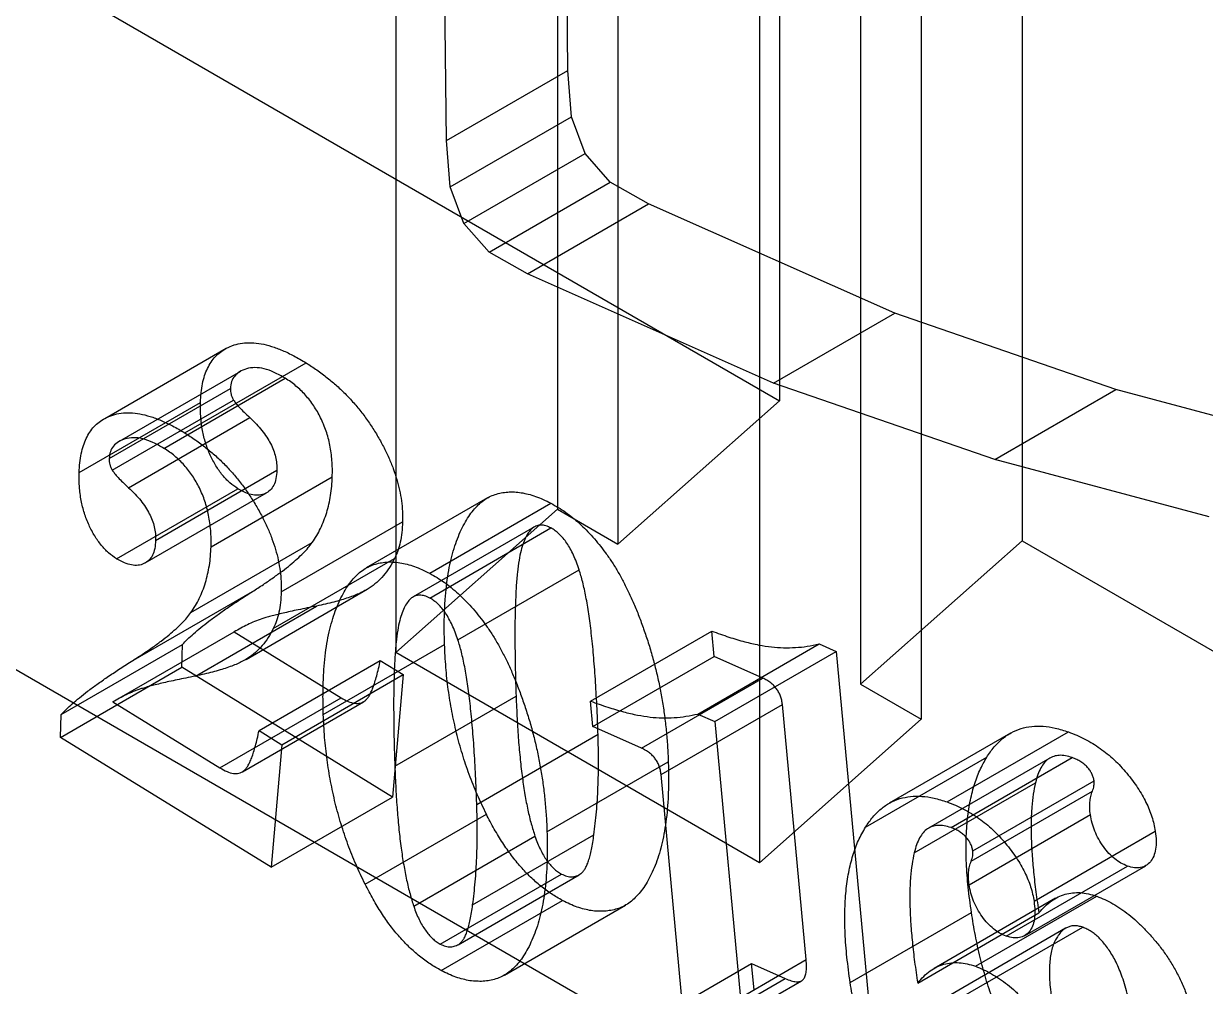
# Paper-space layout 'Sheet2' of a CAD drawing. Header units: inches. Extents: x 0 to 16.3, y 0 to 11.5.
# Drawn here: x 13.7076 to 14.0522, y 8.0973 to 8.3778 of the extents above; entities that cross this region are included whole.
import ezdxf

# ---------------------------------------------------------------- set-up
doc = ezdxf.new("R2010")
doc.units = ezdxf.units.IN
doc.header["$MEASUREMENT"] = 0

psp = doc.layouts.new('Sheet2')

# ---------------------------------------------------------------- linework, layer by layer
at = {"color": 7, "linetype": 'Continuous', "lineweight": 25}
for p, q in [((13.928041, 9.040755), (13.928041, 8.267973)), ((13.863223, 9.023747), (13.863223, 8.236378)), ((13.880901, 9.013542), (13.880901, 8.226173)), ((13.998752, 8.999935), (13.998752, 8.227152)), ((13.816083, 8.996533), (13.816083, 8.194578)), ((13.951612, 8.972721), (13.951612, 8.185352)), ((13.969289, 8.962516), (13.969289, 8.175147)), ((13.922149, 8.935302), (13.922149, 8.133348)), ((13.535689, 8.494473), (13.928041, 8.267973)), ((13.866287, 8.364163), (13.865599, 8.425437)), ((13.830931, 8.343753), (13.830244, 8.405027)), ((13.830931, 8.343753), (13.866287, 8.364163)), ((13.867352, 8.350708), (13.866287, 8.364163)), ((13.831996, 8.330297), (13.867352, 8.350708)), ((13.871328, 8.34), (13.867352, 8.350708)), ((13.831996, 8.330297), (13.830931, 8.343753)), ((13.835972, 8.319589), (13.871328, 8.34)), ((13.878669, 8.331657), (13.871328, 8.34)), ((13.843314, 8.311247), (13.878669, 8.331657)), ((13.88983, 8.325297), (13.878669, 8.331657)), ((13.835972, 8.319589), (13.831996, 8.330297)), ((13.854475, 8.304887), (13.88983, 8.325297)), ((13.961577, 8.29347), (13.88983, 8.325297)), ((13.843314, 8.311247), (13.835972, 8.319589)), ((13.854475, 8.304887), (13.843314, 8.311247)), ((14.140174, 7.938471), (13.503777, 8.305855)), ((13.926222, 8.27306), (13.854475, 8.304887)), ((13.926222, 8.27306), (13.961577, 8.29347)), ((14.026096, 8.271193), (13.961577, 8.29347)), ((13.731302, 8.262821), (13.766657, 8.283231)), ((13.770824, 8.27652), (13.735469, 8.25611)), ((13.754602, 8.258585), (13.789957, 8.278996)), ((13.748526, 8.254081), (13.783882, 8.274491)), ((13.990741, 8.250783), (13.926222, 8.27306)), ((13.732545, 8.251104), (13.7679, 8.271514)), ((13.990741, 8.250783), (14.026096, 8.271193)), ((14.088601, 8.254545), (14.026096, 8.271193)), ((13.723802, 8.247028), (13.759158, 8.267438)), ((13.733467, 8.247724), (13.768823, 8.268134)), ((13.880901, 8.226173), (13.928041, 8.267973)), ((13.73822, 8.242618), (13.773575, 8.263029)), ((14.053245, 8.234134), (13.990741, 8.250783)), ((13.7461, 8.227279), (13.781455, 8.247689)), ((13.762242, 8.225393), (13.797597, 8.245804)), ((13.734711, 8.221906), (13.770066, 8.242316)), ((13.743085, 8.2207), (13.778441, 8.24111)), ((13.842863, 8.239647), (13.807508, 8.219237)), ((13.816083, 8.194578), (13.863223, 8.236378)), ((13.825994, 8.217672), (13.86135, 8.238082)), ((13.863223, 8.236378), (13.880901, 8.226173)), ((13.782735, 8.212243), (13.81809, 8.232653)), ((13.856528, 8.231194), (13.821173, 8.210784)), ((13.825994, 8.21047), (13.86135, 8.230881)), ((13.756387, 8.20622), (13.791742, 8.226631)), ((13.998752, 8.227152), (13.951612, 8.185352)), ((13.998752, 8.227152), (14.391105, 8.000652)), ((13.780409, 8.201615), (13.815764, 8.222025)), ((13.834235, 8.19828), (13.869591, 8.21869)), ((13.738942, 8.191932), (13.774297, 8.212342)), ((13.772449, 8.192605), (13.807804, 8.213016)), ((13.75769, 8.187731), (13.793045, 8.208141)), ((13.733628, 8.18018), (13.768983, 8.200591)), ((13.768983, 8.200591), (13.800184, 8.181375)), ((13.872899, 8.180422), (13.908254, 8.200833)), ((13.908956, 8.193458), (13.908254, 8.200833)), ((13.90422, 8.176674), (13.939575, 8.197084)), ((13.939575, 8.197084), (13.944488, 8.194873)), ((13.718569, 8.176486), (13.753924, 8.196896)), ((13.753744, 8.190285), (13.753924, 8.196896)), ((13.794974, 8.176534), (13.830329, 8.196944)), ((13.922149, 8.133348), (13.816083, 8.194578)), ((13.909133, 8.174463), (13.944488, 8.194873)), ((13.944488, 8.194873), (13.953832, 8.094705)), ((13.718388, 8.169875), (13.753744, 8.190285)), ((13.815183, 8.152455), (13.753744, 8.190285)), ((13.776238, 8.17186), (13.811593, 8.19227)), ((13.811593, 8.19227), (13.818291, 8.188149)), ((13.873601, 8.173047), (13.908956, 8.193458)), ((13.923093, 8.187149), (13.908956, 8.193458)), ((13.782935, 8.167739), (13.818291, 8.188149)), ((13.818291, 8.188149), (13.815183, 8.152455)), ((13.887737, 8.166739), (13.923093, 8.187149)), ((13.951612, 8.185352), (13.969289, 8.175147)), ((13.733628, 8.18018), (13.764828, 8.160965)), ((13.764828, 8.160965), (13.800184, 8.181375)), ((13.771379, 8.159855), (13.806734, 8.180265)), ((13.815828, 8.161485), (13.851183, 8.181895)), ((13.873601, 8.173047), (13.872899, 8.180422)), ((13.718388, 8.169875), (13.718569, 8.176486)), ((13.893472, 8.159006), (13.928827, 8.179416)), ((13.90422, 8.176674), (13.909133, 8.174463)), ((13.935765, 8.105112), (13.928827, 8.179416)), ((13.887737, 8.166739), (13.873601, 8.173047)), ((13.909133, 8.174463), (13.918477, 8.074295)), ((13.969289, 8.175147), (13.922149, 8.133348)), ((13.779827, 8.132045), (13.718388, 8.169875)), ((13.776238, 8.17186), (13.782935, 8.167739)), ((13.83973, 8.15035), (13.875085, 8.17076)), ((13.995322, 8.171092), (13.959966, 8.150682)), ((13.976856, 8.151054), (14.012211, 8.171464)), ((13.782935, 8.167739), (13.779827, 8.132045)), ((13.860203, 8.142375), (13.895558, 8.162785)), ((13.953074, 8.143712), (13.98843, 8.164122)), ((14.006837, 8.163838), (13.971482, 8.143428)), ((13.977999, 8.143563), (14.013354, 8.163974)), ((13.90041, 8.084702), (13.893472, 8.159006)), ((13.967271, 8.136257), (14.002626, 8.156667)), ((13.984355, 8.136814), (14.019711, 8.157225)), ((13.779827, 8.132045), (13.815183, 8.152455)), ((13.983874, 8.133758), (14.019229, 8.154168)), ((13.807166, 8.127099), (13.842521, 8.147509)), ((13.983272, 8.12695), (14.018628, 8.14736)), ((14.002201, 8.122113), (14.037557, 8.142523)), ((13.821342, 8.120651), (13.856697, 8.141062)), ((13.838527, 8.121081), (13.873882, 8.141492)), ((13.99406, 8.11197), (14.029416, 8.13238)), ((13.999436, 8.112063), (14.034791, 8.132474)), ((13.829102, 8.109642), (13.864458, 8.130052)), ((13.83426, 8.109444), (13.869615, 8.129854)), ((13.829363, 8.10192), (13.864718, 8.12233)), ((14.008456, 8.122975), (13.973101, 8.102565)), ((13.985137, 8.103158), (14.020493, 8.123569)), ((13.847769, 8.100592), (13.883124, 8.121002)), ((13.948603, 8.098408), (13.983958, 8.118818)), ((13.968294, 8.098294), (14.003649, 8.118705)), ((13.981047, 8.094128), (14.016402, 8.114538)), ((14.011429, 8.114242), (13.976073, 8.093832)), ((13.884509, 8.083554), (13.919864, 8.103964)), ((13.90041, 8.084702), (13.935765, 8.105112)), ((13.919864, 8.103964), (13.92967, 8.0996)), ((13.920566, 8.096358), (13.919864, 8.103964)), ((13.894314, 8.07919), (13.92967, 8.0996)), ((13.8991, 8.078563), (13.934455, 8.098973))]:
    psp.add_line(p, q, dxfattribs=at)
for points, knots in [([(13.759158, 8.267438), (13.75921, 8.268406), (13.759312, 8.270305), (13.759716, 8.272933), (13.760335, 8.275301), (13.761189, 8.277392), (13.76223, 8.279253), (13.76348, 8.280863), (13.764952, 8.282211), (13.766084, 8.282888), (13.766657, 8.283231)], [0, 0, 0, 0, 0.1332725, 0.2616301, 0.386302, 0.5085463, 0.6301596, 0.7513535, 0.8739444, 1, 1, 1, 1]), ([(13.766657, 8.283231), (13.767404, 8.283586), (13.768883, 8.284289), (13.771374, 8.284803), (13.774026, 8.284924), (13.776862, 8.284612), (13.779885, 8.283834), (13.783079, 8.282659), (13.786462, 8.281061), (13.788774, 8.279695), (13.789957, 8.278996)], [0, 0, 0, 0, 0.1195293, 0.2367904, 0.3554461, 0.4758453, 0.5983984, 0.726348, 0.859875, 1, 1, 1, 1]), ([(13.783882, 8.274491), (13.78281, 8.275101), (13.780731, 8.276283), (13.77772, 8.277384), (13.77499, 8.277703), (13.772598, 8.277366), (13.770619, 8.276515), (13.769134, 8.275268), (13.768134, 8.273661), (13.767977, 8.272216), (13.7679, 8.271514)], [0, 0, 0, 0, 0.1532785, 0.2974749, 0.4354251, 0.5717076, 0.6992287, 0.8095656, 0.9076101, 1, 1, 1, 1]), ([(13.789957, 8.278996), (13.791015, 8.27832), (13.793085, 8.276996), (13.796097, 8.274743), (13.798947, 8.272331), (13.801636, 8.269769), (13.80416, 8.267029), (13.806518, 8.264143), (13.808698, 8.261076), (13.810712, 8.257896), (13.812509, 8.254638), (13.814078, 8.251394), (13.815406, 8.248177), (13.816438, 8.244998), (13.817263, 8.241837), (13.817786, 8.238726), (13.818109, 8.235624), (13.818097, 8.233654), (13.81809, 8.232653)], [0, 0, 0, 0, 0.07400195, 0.14483712, 0.21249764, 0.27839611, 0.34220417, 0.40496874, 0.46694224, 0.52953266, 0.59101635, 0.65064157, 0.70834093, 0.76561306, 0.82250274, 0.88042867, 0.93925216, 1, 1, 1, 1]), ([(13.797597, 8.245804), (13.797615, 8.246596), (13.797648, 8.248138), (13.797521, 8.250478), (13.797283, 8.252744), (13.796929, 8.254933), (13.79645, 8.257048), (13.795842, 8.259092), (13.795107, 8.261066), (13.794233, 8.262966), (13.793273, 8.264778), (13.792204, 8.266495), (13.791029, 8.268093), (13.78979, 8.269612), (13.788436, 8.270994), (13.787, 8.272284), (13.785468, 8.273475), (13.784417, 8.274148), (13.783882, 8.274491)], [0, 0, 0, 0, 0.0812535, 0.157959, 0.229668, 0.2983111, 0.3628149, 0.4237522, 0.4835469, 0.5412165, 0.5976613, 0.6530031, 0.7080464, 0.7632889, 0.8187079, 0.8770876, 0.9373247, 1, 1, 1, 1]), ([(13.7679, 8.271514), (13.767905, 8.271226), (13.767914, 8.270672), (13.768067, 8.269801), (13.768384, 8.268942), (13.768675, 8.268406), (13.768823, 8.268134)], [0, 0, 0, 0, 0.2736143, 0.5243511, 0.7589084, 1, 1, 1, 1]), ([(13.770066, 8.242316), (13.769275, 8.242857), (13.767719, 8.243922), (13.765535, 8.246244), (13.763583, 8.248985), (13.761919, 8.252163), (13.760566, 8.255674), (13.759662, 8.259442), (13.75913, 8.263448), (13.759148, 8.26606), (13.759158, 8.267438)], [0, 0, 0, 0, 0.1081334, 0.2127557, 0.319609, 0.4343009, 0.5576144, 0.689791, 0.8362434, 1, 1, 1, 1]), ([(13.768823, 8.268134), (13.769038, 8.267806), (13.769547, 8.267029), (13.770606, 8.265891), (13.771964, 8.264494), (13.773003, 8.263548), (13.773575, 8.263029)], [0, 0, 0, 0, 0.1593018, 0.3778502, 0.6579761, 1, 1, 1, 1]), ([(13.723802, 8.247028), (13.723854, 8.247996), (13.723956, 8.249895), (13.724361, 8.252523), (13.724979, 8.254891), (13.725834, 8.256982), (13.726875, 8.258843), (13.728125, 8.260453), (13.729597, 8.261801), (13.730728, 8.262477), (13.731302, 8.262821)], [0, 0, 0, 0, 0.1332725, 0.2616301, 0.386302, 0.5085463, 0.6301596, 0.7513535, 0.8739444, 1, 1, 1, 1]), ([(13.731302, 8.262821), (13.732049, 8.263175), (13.733528, 8.263878), (13.736019, 8.264393), (13.73867, 8.264514), (13.741507, 8.264202), (13.74453, 8.263424), (13.747724, 8.262249), (13.751107, 8.260651), (13.753418, 8.259285), (13.754602, 8.258585)], [0, 0, 0, 0, 0.1195293, 0.2367904, 0.3554461, 0.4758453, 0.5983984, 0.726348, 0.859875, 1, 1, 1, 1]), ([(13.773575, 8.263029), (13.774217, 8.262415), (13.775436, 8.26125), (13.777084, 8.25933), (13.778481, 8.257425), (13.779621, 8.255486), (13.780495, 8.253529), (13.781107, 8.251557), (13.781431, 8.249581), (13.781447, 8.248336), (13.781455, 8.247689)], [0, 0, 0, 0, 0.1521211, 0.2889919, 0.4157134, 0.5319182, 0.6456717, 0.7591051, 0.8747216, 1, 1, 1, 1]), ([(13.748526, 8.254081), (13.747455, 8.25469), (13.745376, 8.255872), (13.742365, 8.256973), (13.739635, 8.257293), (13.737243, 8.256955), (13.735264, 8.256105), (13.733779, 8.254857), (13.732779, 8.253251), (13.732621, 8.251806), (13.732545, 8.251104)], [0, 0, 0, 0, 0.1532785, 0.2974749, 0.4354251, 0.5717076, 0.6992287, 0.8095656, 0.9076101, 1, 1, 1, 1]), ([(13.754602, 8.258585), (13.75566, 8.257909), (13.757729, 8.256586), (13.760741, 8.254333), (13.763592, 8.251921), (13.766281, 8.249359), (13.768805, 8.246619), (13.771162, 8.243732), (13.773343, 8.240666), (13.775357, 8.237486), (13.777153, 8.234227), (13.778723, 8.230984), (13.780051, 8.227767), (13.781083, 8.224588), (13.781908, 8.221427), (13.782431, 8.218316), (13.782754, 8.215214), (13.782741, 8.213244), (13.782735, 8.212243)], [0, 0, 0, 0, 0.07400195, 0.14483712, 0.21249764, 0.27839611, 0.34220417, 0.40496874, 0.46694224, 0.52953266, 0.59101635, 0.65064157, 0.70834093, 0.76561306, 0.82250274, 0.88042867, 0.93925216, 1, 1, 1, 1]), ([(13.762242, 8.225393), (13.762259, 8.226186), (13.762293, 8.227727), (13.762166, 8.230068), (13.761927, 8.232334), (13.761573, 8.234522), (13.761095, 8.236638), (13.760487, 8.238682), (13.759751, 8.240656), (13.758878, 8.242556), (13.757918, 8.244368), (13.756849, 8.246085), (13.755674, 8.247683), (13.754435, 8.249202), (13.753081, 8.250584), (13.751645, 8.251873), (13.750113, 8.253064), (13.749062, 8.253738), (13.748526, 8.254081)], [0, 0, 0, 0, 0.0812535, 0.157959, 0.229668, 0.2983111, 0.3628149, 0.4237522, 0.4835469, 0.5412165, 0.5976613, 0.6530031, 0.7080464, 0.7632889, 0.8187079, 0.8770876, 0.9373247, 1, 1, 1, 1]), ([(13.732545, 8.251104), (13.73255, 8.250815), (13.732558, 8.250262), (13.732712, 8.249391), (13.733029, 8.248531), (13.73332, 8.247995), (13.733467, 8.247724)], [0, 0, 0, 0, 0.2736143, 0.5243511, 0.7589084, 1, 1, 1, 1]), ([(13.734711, 8.221906), (13.73392, 8.222447), (13.732364, 8.223512), (13.73018, 8.225834), (13.728227, 8.228575), (13.726564, 8.231753), (13.72521, 8.235263), (13.724306, 8.239031), (13.723775, 8.243038), (13.723793, 8.24565), (13.723802, 8.247028)], [0, 0, 0, 0, 0.1081334, 0.2127557, 0.319609, 0.4343009, 0.5576144, 0.689791, 0.8362434, 1, 1, 1, 1]), ([(13.733467, 8.247724), (13.733682, 8.247396), (13.734191, 8.246619), (13.73525, 8.24548), (13.736608, 8.244084), (13.737648, 8.243138), (13.73822, 8.242618)], [0, 0, 0, 0, 0.1593018, 0.3778502, 0.6579761, 1, 1, 1, 1]), ([(13.781455, 8.247689), (13.781389, 8.246866), (13.781261, 8.245269), (13.780614, 8.243258), (13.779517, 8.241802), (13.778091, 8.24082), (13.776386, 8.240334), (13.774446, 8.240426), (13.772313, 8.241054), (13.770831, 8.241886), (13.770066, 8.242316)], [0, 0, 0, 0, 0.1304636, 0.2528996, 0.3736919, 0.4966874, 0.6200638, 0.7421494, 0.8668795, 1, 1, 1, 1]), ([(13.791742, 8.226631), (13.792185, 8.227296), (13.793059, 8.228609), (13.794211, 8.230729), (13.795164, 8.232996), (13.796001, 8.235325), (13.796629, 8.237802), (13.797148, 8.240333), (13.797469, 8.243005), (13.797554, 8.24487), (13.797597, 8.245804)], [0, 0, 0, 0, 0.1328652, 0.2622023, 0.3889336, 0.5142358, 0.6370281, 0.7582706, 0.8790275, 1, 1, 1, 1]), ([(13.73822, 8.242618), (13.738861, 8.242005), (13.740081, 8.24084), (13.741729, 8.238919), (13.743126, 8.237015), (13.744266, 8.235076), (13.74514, 8.233119), (13.745752, 8.231146), (13.746076, 8.22917), (13.746092, 8.227926), (13.7461, 8.227279)], [0, 0, 0, 0, 0.1521211, 0.2889919, 0.4157134, 0.5319182, 0.6456717, 0.7591051, 0.8747216, 1, 1, 1, 1]), ([(13.830329, 8.196944), (13.830293, 8.198485), (13.830222, 8.201521), (13.830279, 8.205907), (13.830502, 8.210042), (13.830861, 8.213937), (13.831355, 8.217596), (13.832018, 8.221001), (13.832839, 8.224158), (13.833801, 8.227072), (13.834874, 8.229732), (13.836066, 8.232105), (13.837317, 8.234241), (13.838685, 8.236069), (13.840132, 8.237639), (13.841674, 8.238923), (13.843301, 8.239948), (13.845034, 8.240666), (13.846853, 8.241114), (13.848713, 8.241405), (13.850668, 8.241403), (13.852677, 8.241199), (13.85475, 8.240765), (13.856886, 8.240122), (13.859096, 8.239208), (13.860593, 8.23846), (13.86135, 8.238082)], [0, 0, 0, 0, 0.0591524, 0.1164985, 0.1718346, 0.2252448, 0.2768284, 0.3267544, 0.3754671, 0.4227471, 0.4683544, 0.5117596, 0.5532465, 0.5928381, 0.6305649, 0.667043, 0.7020744, 0.736134, 0.7694621, 0.8023656, 0.8349899, 0.8674356, 0.8999049, 0.9325996, 0.9659695, 1, 1, 1, 1]), ([(13.86135, 8.238082), (13.862065, 8.23768), (13.863484, 8.236882), (13.865591, 8.235509), (13.867652, 8.233949), (13.869656, 8.232197), (13.871636, 8.230325), (13.873561, 8.22825), (13.875449, 8.226031), (13.877284, 8.223637), (13.879082, 8.221071), (13.880804, 8.21829), (13.882448, 8.215302), (13.884064, 8.212129), (13.885575, 8.208739), (13.887046, 8.205161), (13.888422, 8.201376), (13.889767, 8.197415), (13.890974, 8.193317), (13.892093, 8.189127), (13.893023, 8.18488), (13.893825, 8.180569), (13.894494, 8.176198), (13.894977, 8.171781), (13.895378, 8.167273), (13.895497, 8.164295), (13.895558, 8.162785)], [0, 0, 0, 0, 0.0326927, 0.0648455, 0.0963916, 0.1278859, 0.1593846, 0.1912794, 0.223668, 0.2564761, 0.2903304, 0.3256, 0.3621282, 0.4005448, 0.4408945, 0.4832896, 0.5277191, 0.5748652, 0.623493, 0.6731692, 0.724121, 0.7762922, 0.8298035, 0.8847232, 0.9415453, 1, 1, 1, 1]), ([(13.81809, 8.232653), (13.818035, 8.23161), (13.817928, 8.229563), (13.81745, 8.226763), (13.816765, 8.224218), (13.816096, 8.222752), (13.815764, 8.222025)], [0, 0, 0, 0, 0.26156893, 0.51292201, 0.75823834, 1, 1, 1, 1]), ([(13.86135, 8.230881), (13.86085, 8.23112), (13.859857, 8.231595), (13.858454, 8.231762), (13.857161, 8.231567), (13.856006, 8.230925), (13.854985, 8.229858), (13.854062, 8.228408), (13.853275, 8.226524), (13.852557, 8.224227), (13.851979, 8.221345), (13.851543, 8.217796), (13.851173, 8.21357), (13.850989, 8.208591), (13.850827, 8.20295), (13.850855, 8.196556), (13.850943, 8.18948), (13.851101, 8.184497), (13.851183, 8.181895)], [0, 0, 0, 0, 0.0288588, 0.0573556, 0.0861962, 0.116808, 0.1502796, 0.1876316, 0.2292557, 0.2757127, 0.3294543, 0.3934558, 0.4675988, 0.5527285, 0.6482251, 0.754891, 0.8720076, 1, 1, 1, 1]), ([(13.869591, 8.21869), (13.869335, 8.21944), (13.868842, 8.220882), (13.867956, 8.222937), (13.86703, 8.224801), (13.866027, 8.226454), (13.864952, 8.227904), (13.863805, 8.229137), (13.862592, 8.230142), (13.861765, 8.230634), (13.86135, 8.230881)], [0, 0, 0, 0, 0.1562737, 0.3006361, 0.4311569, 0.5535199, 0.6679092, 0.7776382, 0.8882064, 1, 1, 1, 1]), ([(13.7461, 8.227279), (13.746034, 8.226455), (13.745906, 8.224859), (13.745258, 8.222848), (13.744162, 8.221392), (13.742735, 8.22041), (13.741031, 8.219924), (13.739091, 8.220016), (13.736957, 8.220644), (13.735476, 8.221476), (13.734711, 8.221906)], [0, 0, 0, 0, 0.1304636, 0.2528996, 0.3736919, 0.4966874, 0.6200638, 0.7421494, 0.8668795, 1, 1, 1, 1]), ([(13.756387, 8.20622), (13.756829, 8.206886), (13.757703, 8.208199), (13.758855, 8.210319), (13.759809, 8.212586), (13.760646, 8.214915), (13.761274, 8.217391), (13.761792, 8.219923), (13.762114, 8.222595), (13.762199, 8.22446), (13.762242, 8.225393)], [0, 0, 0, 0, 0.1328652, 0.2622023, 0.3889336, 0.5142358, 0.6370281, 0.7582706, 0.8790275, 1, 1, 1, 1]), ([(13.774297, 8.212342), (13.77537, 8.21303), (13.777434, 8.214352), (13.78034, 8.216365), (13.782971, 8.218263), (13.785301, 8.220087), (13.78733, 8.221839), (13.78908, 8.223482), (13.790538, 8.225048), (13.79136, 8.226129), (13.791742, 8.226631)], [0, 0, 0, 0, 0.1707044, 0.3280538, 0.4725779, 0.6038411, 0.7219208, 0.8273633, 0.9198558, 1, 1, 1, 1]), ([(13.815764, 8.222025), (13.815275, 8.221107), (13.814307, 8.21929), (13.812535, 8.216976), (13.81059, 8.214948), (13.808752, 8.213544), (13.807078, 8.212603), (13.805664, 8.21186), (13.804028, 8.211189), (13.802203, 8.210537), (13.800202, 8.209877), (13.79798, 8.209294), (13.79559, 8.20868), (13.79391, 8.208325), (13.793045, 8.208141)], [0, 0, 0, 0, 0.1040646, 0.2060136, 0.3067468, 0.407704, 0.4608362, 0.5199921, 0.5848648, 0.6559392, 0.7327899, 0.8155686, 0.9050308, 1, 1, 1, 1]), ([(13.794974, 8.176534), (13.794938, 8.178075), (13.794866, 8.181111), (13.794924, 8.185497), (13.795147, 8.189632), (13.795506, 8.193527), (13.795999, 8.197186), (13.796662, 8.200591), (13.797484, 8.203748), (13.798446, 8.206662), (13.799519, 8.209322), (13.800711, 8.211695), (13.801962, 8.213831), (13.80333, 8.215659), (13.804777, 8.217228), (13.806319, 8.218513), (13.807946, 8.219538), (13.809679, 8.220256), (13.811498, 8.220704), (13.813357, 8.220995), (13.815312, 8.220992), (13.817322, 8.220789), (13.819395, 8.220355), (13.821531, 8.219712), (13.823741, 8.218798), (13.825238, 8.21805), (13.825994, 8.217672)], [0, 0, 0, 0, 0.0591524, 0.1164985, 0.1718346, 0.2252448, 0.2768284, 0.3267544, 0.3754671, 0.4227471, 0.4683544, 0.5117596, 0.5532465, 0.5928381, 0.6305649, 0.667043, 0.7020744, 0.736134, 0.7694621, 0.8023656, 0.8349899, 0.8674356, 0.8999049, 0.9325996, 0.9659695, 1, 1, 1, 1]), ([(13.825994, 8.217672), (13.826709, 8.21727), (13.828128, 8.216472), (13.830235, 8.215099), (13.832296, 8.213539), (13.834301, 8.211786), (13.836281, 8.209915), (13.838206, 8.20784), (13.840093, 8.205621), (13.841929, 8.203227), (13.843727, 8.200661), (13.845449, 8.19788), (13.847093, 8.194891), (13.848709, 8.191719), (13.85022, 8.188329), (13.851691, 8.184751), (13.853066, 8.180966), (13.854412, 8.177005), (13.855619, 8.172907), (13.856738, 8.168717), (13.857668, 8.16447), (13.858469, 8.160159), (13.859138, 8.155788), (13.859622, 8.151371), (13.860023, 8.146863), (13.860142, 8.143885), (13.860203, 8.142375)], [0, 0, 0, 0, 0.0326927, 0.0648455, 0.0963916, 0.1278859, 0.1593846, 0.1912794, 0.223668, 0.2564761, 0.2903304, 0.3256, 0.3621282, 0.4005448, 0.4408945, 0.4832896, 0.5277191, 0.5748652, 0.623493, 0.6731692, 0.724121, 0.7762922, 0.8298035, 0.8847232, 0.9415453, 1, 1, 1, 1]), ([(13.875085, 8.17076), (13.875033, 8.172187), (13.87493, 8.174979), (13.874761, 8.179077), (13.874523, 8.183025), (13.87432, 8.186772), (13.874051, 8.190376), (13.873773, 8.193794), (13.873478, 8.197039), (13.873133, 8.200124), (13.872775, 8.203041), (13.872396, 8.205784), (13.871994, 8.208355), (13.871586, 8.210743), (13.871114, 8.212973), (13.870639, 8.215025), (13.870145, 8.216914), (13.869769, 8.218119), (13.869591, 8.21869)], [0, 0, 0, 0, 0.092381, 0.1807119, 0.2645225, 0.3447721, 0.421035, 0.4932836, 0.5610228, 0.6253463, 0.6857058, 0.7421223, 0.7946216, 0.8432357, 0.8876434, 0.9287682, 0.966189, 1, 1, 1, 1]), ([(13.753924, 8.196896), (13.754407, 8.197416), (13.755444, 8.198534), (13.757225, 8.20017), (13.759315, 8.201918), (13.761696, 8.203814), (13.764416, 8.205775), (13.767416, 8.207895), (13.770754, 8.21008), (13.773086, 8.211569), (13.774297, 8.212342)], [0, 0, 0, 0, 0.081198, 0.174334, 0.280409, 0.3990776, 0.5303135, 0.6742121, 0.830756, 1, 1, 1, 1]), ([(13.782735, 8.212243), (13.78268, 8.2112), (13.782572, 8.209153), (13.782095, 8.206353), (13.781409, 8.203807), (13.780741, 8.202342), (13.780409, 8.201615)], [0, 0, 0, 0, 0.26156893, 0.51292201, 0.75823834, 1, 1, 1, 1]), ([(13.825994, 8.21047), (13.825495, 8.21071), (13.824501, 8.211185), (13.823099, 8.211352), (13.821806, 8.211157), (13.82065, 8.210514), (13.81963, 8.209448), (13.818706, 8.207998), (13.817919, 8.206113), (13.817202, 8.203816), (13.816623, 8.200935), (13.816188, 8.197386), (13.815817, 8.19316), (13.815634, 8.188181), (13.815471, 8.18254), (13.8155, 8.176146), (13.815588, 8.16907), (13.815746, 8.164087), (13.815828, 8.161485)], [0, 0, 0, 0, 0.0288588, 0.0573556, 0.0861962, 0.116808, 0.1502796, 0.1876316, 0.2292557, 0.2757127, 0.3294543, 0.3934558, 0.4675988, 0.5527285, 0.6482251, 0.754891, 0.8720076, 1, 1, 1, 1]), ([(13.793045, 8.208141), (13.792116, 8.207953), (13.790329, 8.207592), (13.787765, 8.207054), (13.785412, 8.206574), (13.783317, 8.206056), (13.78142, 8.205628), (13.779755, 8.205211), (13.778341, 8.204767), (13.776005, 8.20407), (13.772842, 8.202796), (13.770264, 8.201322), (13.768983, 8.200591)], [0, 0, 0, 0, 0.1104775, 0.2123743, 0.305691, 0.3902648, 0.4658846, 0.5333138, 0.5920431, 0.6418199, 0.8221383, 1, 1, 1, 1]), ([(13.834235, 8.19828), (13.833979, 8.19903), (13.833487, 8.200471), (13.8326, 8.202526), (13.831675, 8.20439), (13.830671, 8.206044), (13.829597, 8.207493), (13.82845, 8.208727), (13.827236, 8.209732), (13.82641, 8.210223), (13.825994, 8.21047)], [0, 0, 0, 0, 0.1562737, 0.3006361, 0.4311569, 0.5535199, 0.6679092, 0.7776382, 0.8882064, 1, 1, 1, 1]), ([(13.738942, 8.191932), (13.740015, 8.19262), (13.742078, 8.193942), (13.744985, 8.195955), (13.747615, 8.197853), (13.749946, 8.199677), (13.751974, 8.201429), (13.753725, 8.203072), (13.755183, 8.204637), (13.756005, 8.205718), (13.756387, 8.20622)], [0, 0, 0, 0, 0.1707044, 0.3280538, 0.4725779, 0.6038411, 0.7219208, 0.8273633, 0.9198558, 1, 1, 1, 1]), ([(13.780409, 8.201615), (13.77992, 8.200697), (13.778951, 8.19888), (13.77718, 8.196566), (13.775234, 8.194538), (13.773397, 8.193133), (13.771722, 8.192192), (13.770309, 8.19145), (13.768672, 8.190779), (13.766848, 8.190127), (13.764846, 8.189467), (13.762624, 8.188883), (13.760235, 8.18827), (13.758555, 8.187914), (13.75769, 8.187731)], [0, 0, 0, 0, 0.1040646, 0.2060136, 0.3067468, 0.407704, 0.4608362, 0.5199921, 0.5848648, 0.6559392, 0.7327899, 0.8155686, 0.9050308, 1, 1, 1, 1]), ([(13.908254, 8.200833), (13.909928, 8.200238), (13.913141, 8.199096), (13.917725, 8.197707), (13.921858, 8.196761), (13.925638, 8.196143), (13.929183, 8.195936), (13.932662, 8.196011), (13.936159, 8.196358), (13.938421, 8.196839), (13.939575, 8.197084)], [0, 0, 0, 0, 0.1503559, 0.2886745, 0.4155449, 0.5310279, 0.6427031, 0.7582327, 0.8766715, 1, 1, 1, 1]), ([(13.83973, 8.15035), (13.839677, 8.151777), (13.839575, 8.154569), (13.839405, 8.158666), (13.839167, 8.162614), (13.838965, 8.166362), (13.838696, 8.169966), (13.838418, 8.173384), (13.838122, 8.176629), (13.837778, 8.179713), (13.83742, 8.18263), (13.837041, 8.185374), (13.836638, 8.187945), (13.83623, 8.190333), (13.835759, 8.192562), (13.835284, 8.194615), (13.83479, 8.196504), (13.834414, 8.197708), (13.834235, 8.19828)], [0, 0, 0, 0, 0.092381, 0.1807119, 0.2645225, 0.3447721, 0.421035, 0.4932836, 0.5610228, 0.6253463, 0.6857058, 0.7421223, 0.7946216, 0.8432357, 0.8876434, 0.9287682, 0.966189, 1, 1, 1, 1]), ([(13.842521, 8.147509), (13.841616, 8.149402), (13.839792, 8.153218), (13.837452, 8.159086), (13.835443, 8.165087), (13.833758, 8.171221), (13.832399, 8.17749), (13.831359, 8.183886), (13.830656, 8.190415), (13.83044, 8.194732), (13.830329, 8.196944)], [0, 0, 0, 0, 0.1137157, 0.2291316, 0.3467075, 0.4676307, 0.5927522, 0.7228405, 0.858007, 1, 1, 1, 1]), ([(13.718569, 8.176486), (13.719052, 8.177006), (13.720088, 8.178124), (13.72187, 8.17976), (13.72396, 8.181508), (13.726341, 8.183404), (13.729061, 8.185364), (13.732061, 8.187484), (13.735399, 8.18967), (13.73773, 8.191159), (13.738942, 8.191932)], [0, 0, 0, 0, 0.081198, 0.174334, 0.280409, 0.3990776, 0.5303135, 0.6742121, 0.830756, 1, 1, 1, 1]), ([(13.800184, 8.181375), (13.800882, 8.180985), (13.802217, 8.180241), (13.804116, 8.179706), (13.805761, 8.179779), (13.806941, 8.18031), (13.80775, 8.181095), (13.808347, 8.181943), (13.808928, 8.183044), (13.809507, 8.184384), (13.810034, 8.186014), (13.810577, 8.187862), (13.811127, 8.189948), (13.811433, 8.191473), (13.811593, 8.19227)], [0, 0, 0, 0, 0.099464, 0.190245, 0.2769635, 0.3641851, 0.413262, 0.4697566, 0.5342461, 0.6092447, 0.6925805, 0.7850431, 0.8876338, 1, 1, 1, 1]), ([(13.75769, 8.187731), (13.75676, 8.187543), (13.754974, 8.187182), (13.752409, 8.186643), (13.750056, 8.186164), (13.747962, 8.185646), (13.746065, 8.185217), (13.7444, 8.1848), (13.742985, 8.184357), (13.740649, 8.183659), (13.737487, 8.182385), (13.734908, 8.180912), (13.733628, 8.18018)], [0, 0, 0, 0, 0.1104775, 0.2123743, 0.305691, 0.3902648, 0.4658846, 0.5333138, 0.5920431, 0.6418199, 0.8221383, 1, 1, 1, 1]), ([(13.928827, 8.179416), (13.928772, 8.179837), (13.928667, 8.180639), (13.928331, 8.181856), (13.927811, 8.18299), (13.927152, 8.184034), (13.926346, 8.184998), (13.925388, 8.185848), (13.924282, 8.186561), (13.923507, 8.186944), (13.923093, 8.187149)], [0, 0, 0, 0, 0.1300636, 0.2480067, 0.3577189, 0.4661785, 0.5791629, 0.7035499, 0.8416681, 1, 1, 1, 1]), ([(13.851183, 8.181895), (13.851275, 8.179696), (13.851452, 8.17546), (13.851843, 8.169287), (13.852367, 8.163534), (13.852975, 8.158221), (13.853705, 8.153329), (13.854565, 8.148857), (13.855519, 8.144819), (13.856322, 8.14226), (13.856697, 8.141062)], [0, 0, 0, 0, 0.1678741, 0.3233101, 0.4658766, 0.5962625, 0.7147582, 0.8210789, 0.9162304, 1, 1, 1, 1]), ([(13.872899, 8.180422), (13.874572, 8.179828), (13.877786, 8.178686), (13.88237, 8.177297), (13.886503, 8.176351), (13.890283, 8.175732), (13.893828, 8.175526), (13.897307, 8.1756), (13.900804, 8.175948), (13.903066, 8.176429), (13.90422, 8.176674)], [0, 0, 0, 0, 0.1503559, 0.2886745, 0.4155449, 0.5310279, 0.6427031, 0.7582327, 0.8766715, 1, 1, 1, 1]), ([(13.807166, 8.127099), (13.806261, 8.128992), (13.804437, 8.132807), (13.802097, 8.138676), (13.800088, 8.144677), (13.798403, 8.150811), (13.797043, 8.15708), (13.796003, 8.163476), (13.795301, 8.170004), (13.795085, 8.174322), (13.794974, 8.176534)], [0, 0, 0, 0, 0.1137157, 0.2291316, 0.3467075, 0.4676307, 0.5927522, 0.7228405, 0.858007, 1, 1, 1, 1]), ([(13.98843, 8.164122), (13.989118, 8.165141), (13.990462, 8.167131), (13.992888, 8.169467), (13.995485, 8.171325), (13.998379, 8.172506), (14.001487, 8.173152), (14.004839, 8.173182), (14.00842, 8.172683), (14.010932, 8.171875), (14.012211, 8.171464)], [0, 0, 0, 0, 0.1357138, 0.2649363, 0.3896756, 0.5114215, 0.6313644, 0.7517389, 0.8736678, 1, 1, 1, 1]), ([(13.764828, 8.160965), (13.765526, 8.160575), (13.766861, 8.15983), (13.768761, 8.159296), (13.770406, 8.159369), (13.771586, 8.1599), (13.772395, 8.160685), (13.772992, 8.161532), (13.773573, 8.162633), (13.774152, 8.163974), (13.774679, 8.165604), (13.775222, 8.167452), (13.775772, 8.169538), (13.776078, 8.171063), (13.776238, 8.17186)], [0, 0, 0, 0, 0.099464, 0.190245, 0.2769635, 0.3641851, 0.413262, 0.4697566, 0.5342461, 0.6092447, 0.6925805, 0.7850431, 0.8876338, 1, 1, 1, 1]), ([(13.873882, 8.141492), (13.874152, 8.143695), (13.8747, 8.148169), (13.875108, 8.155303), (13.87529, 8.16283), (13.875154, 8.168088), (13.875085, 8.17076)], [0, 0, 0, 0, 0.23761817, 0.482586, 0.73706265, 1, 1, 1, 1]), ([(14.012211, 8.171464), (14.013032, 8.171148), (14.014634, 8.17053), (14.017005, 8.169432), (14.019284, 8.168123), (14.021468, 8.16673), (14.023556, 8.165102), (14.025561, 8.163397), (14.027457, 8.161463), (14.029256, 8.159449), (14.030905, 8.15733), (14.032423, 8.155223), (14.033731, 8.153086), (14.034866, 8.150969), (14.035818, 8.148847), (14.036605, 8.146729), (14.0372, 8.144602), (14.037437, 8.143222), (14.037557, 8.142523)], [0, 0, 0, 0, 0.0796479, 0.1554899, 0.2278076, 0.2977063, 0.3645133, 0.4304783, 0.4946686, 0.5585006, 0.6205101, 0.6796531, 0.7358307, 0.7897732, 0.8421479, 0.8945499, 0.946607, 1, 1, 1, 1]), ([(13.893472, 8.159006), (13.893417, 8.159427), (13.893312, 8.160229), (13.892975, 8.161445), (13.892456, 8.162579), (13.891797, 8.163624), (13.890991, 8.164588), (13.890033, 8.165438), (13.888926, 8.166151), (13.888151, 8.166534), (13.887737, 8.166739)], [0, 0, 0, 0, 0.1300636, 0.2480067, 0.3577189, 0.4661785, 0.5791629, 0.7035499, 0.8416681, 1, 1, 1, 1]), ([(13.895558, 8.162785), (13.895594, 8.161274), (13.895665, 8.158309), (13.895609, 8.154022), (13.89538, 8.149984), (13.895039, 8.146142), (13.89448, 8.142585), (13.893832, 8.139212), (13.893008, 8.136092), (13.892028, 8.133222), (13.890927, 8.130608), (13.889747, 8.128237), (13.888462, 8.12616), (13.88711, 8.124321), (13.885609, 8.122839), (13.884076, 8.121545), (13.882417, 8.120574), (13.880681, 8.11986), (13.878853, 8.119437), (13.876999, 8.119168), (13.875063, 8.119198), (13.87311, 8.119337), (13.871079, 8.119797), (13.869009, 8.120389), (13.866878, 8.121259), (13.865441, 8.121972), (13.864718, 8.12233)], [0, 0, 0, 0, 0.0587262, 0.1153177, 0.1701787, 0.2233947, 0.2751588, 0.3251558, 0.3739309, 0.4216472, 0.4676894, 0.5113971, 0.5533083, 0.5931686, 0.6315046, 0.6682355, 0.7037298, 0.7384757, 0.7720719, 0.8052551, 0.8379069, 0.8699436, 0.9021747, 0.9344187, 0.9670308, 1, 1, 1, 1]), ([(13.983958, 8.118818), (13.983617, 8.121303), (13.982948, 8.12617), (13.982429, 8.133119), (13.982343, 8.139562), (13.98267, 8.145509), (13.983454, 8.150938), (13.984659, 8.155861), (13.986267, 8.160317), (13.98771, 8.162855), (13.98843, 8.164122)], [0, 0, 0, 0, 0.14180246, 0.27770047, 0.40739897, 0.53215421, 0.65287343, 0.77045136, 0.88544463, 1, 1, 1, 1]), ([(14.013354, 8.163974), (14.012686, 8.164185), (14.011374, 8.164599), (14.009552, 8.164703), (14.007922, 8.164391), (14.006455, 8.1637), (14.005212, 8.16253), (14.004148, 8.160968), (14.003259, 8.159008), (14.002843, 8.157467), (14.002626, 8.156667)], [0, 0, 0, 0, 0.12162989, 0.23866271, 0.35269506, 0.46875866, 0.58902846, 0.71622528, 0.85260434, 1, 1, 1, 1]), ([(14.019711, 8.157225), (14.019644, 8.15757), (14.019514, 8.158242), (14.019093, 8.159268), (14.018527, 8.160249), (14.017798, 8.161175), (14.016904, 8.162038), (14.015859, 8.162831), (14.014651, 8.163448), (14.013807, 8.16379), (14.013354, 8.163974)], [0, 0, 0, 0, 0.1058355, 0.2059211, 0.3049593, 0.4143888, 0.5325102, 0.6689707, 0.8220885, 1, 1, 1, 1]), ([(13.815828, 8.161485), (13.81592, 8.159286), (13.816096, 8.15505), (13.816488, 8.148877), (13.817011, 8.143124), (13.81762, 8.13781), (13.81835, 8.132918), (13.81921, 8.128447), (13.820163, 8.124409), (13.820966, 8.12185), (13.821342, 8.120651)], [0, 0, 0, 0, 0.1678741, 0.3233101, 0.4658766, 0.5962625, 0.7147582, 0.8210789, 0.9162304, 1, 1, 1, 1]), ([(14.002626, 8.156667), (14.002395, 8.155561), (14.001921, 8.153288), (14.001521, 8.149513), (14.001322, 8.145359), (14.001351, 8.140797), (14.001595, 8.135842), (14.002073, 8.130486), (14.002719, 8.124755), (14.003333, 8.120759), (14.003649, 8.118705)], [0, 0, 0, 0, 0.1009077, 0.2074266, 0.320704, 0.4411928, 0.5692695, 0.704636, 0.8480806, 1, 1, 1, 1]), ([(14.019229, 8.154168), (14.019425, 8.154681), (14.019763, 8.155567), (14.019726, 8.156733), (14.019711, 8.157225)], [0, 0, 0, 0, 0.5786712, 1, 1, 1, 1]), ([(13.953074, 8.143712), (13.953763, 8.144731), (13.955107, 8.146721), (13.957533, 8.149057), (13.96013, 8.150915), (13.963024, 8.152096), (13.966132, 8.152742), (13.969484, 8.152772), (13.973064, 8.152273), (13.975577, 8.151465), (13.976856, 8.151054)], [0, 0, 0, 0, 0.1357138, 0.2649363, 0.3896756, 0.5114215, 0.6313644, 0.7517389, 0.8736678, 1, 1, 1, 1]), ([(14.018628, 8.14736), (14.018552, 8.147982), (14.018399, 8.149237), (14.018457, 8.150998), (14.018711, 8.152677), (14.019054, 8.153664), (14.019229, 8.154168)], [0, 0, 0, 0, 0.2404101, 0.4855556, 0.7372254, 1, 1, 1, 1]), ([(13.838527, 8.121081), (13.838797, 8.123285), (13.839345, 8.127759), (13.839753, 8.134893), (13.839935, 8.14242), (13.839799, 8.147678), (13.83973, 8.15035)], [0, 0, 0, 0, 0.23761817, 0.482586, 0.73706265, 1, 1, 1, 1]), ([(13.976856, 8.151054), (13.977676, 8.150738), (13.979279, 8.15012), (13.98165, 8.149022), (13.983929, 8.147713), (13.986113, 8.14632), (13.9882, 8.144692), (13.990206, 8.142987), (13.992101, 8.141053), (13.9939, 8.139039), (13.99555, 8.13692), (13.997068, 8.134812), (13.998375, 8.132676), (13.99951, 8.130559), (14.000462, 8.128437), (14.00125, 8.126319), (14.001844, 8.124192), (14.002081, 8.122811), (14.002201, 8.122113)], [0, 0, 0, 0, 0.0796479, 0.1554899, 0.2278076, 0.2977063, 0.3645133, 0.4304783, 0.4946686, 0.5585006, 0.6205101, 0.6796531, 0.7358307, 0.7897732, 0.8421479, 0.8945499, 0.946607, 1, 1, 1, 1]), ([(13.864718, 8.12233), (13.863641, 8.122945), (13.861517, 8.124156), (13.858392, 8.126466), (13.855389, 8.129096), (13.852537, 8.13211), (13.849789, 8.135432), (13.847231, 8.139152), (13.844748, 8.143181), (13.843277, 8.14604), (13.842521, 8.147509)], [0, 0, 0, 0, 0.12596917, 0.24833059, 0.36806055, 0.48805344, 0.60886464, 0.73356187, 0.86311863, 1, 1, 1, 1]), ([(14.029416, 8.13238), (14.028788, 8.132642), (14.027567, 8.133151), (14.025744, 8.134435), (14.024011, 8.136041), (14.022422, 8.138009), (14.021019, 8.140196), (14.019894, 8.142525), (14.019067, 8.14495), (14.018777, 8.146539), (14.018628, 8.14736)], [0, 0, 0, 0, 0.1285853, 0.2503949, 0.3701317, 0.4951194, 0.6206621, 0.7429578, 0.8671939, 1, 1, 1, 1]), ([(13.860203, 8.142375), (13.860239, 8.140864), (13.86031, 8.137898), (13.860254, 8.133612), (13.860025, 8.129573), (13.859684, 8.125732), (13.859124, 8.122175), (13.858477, 8.118802), (13.857653, 8.115682), (13.856672, 8.112812), (13.855572, 8.110198), (13.854392, 8.107826), (13.853107, 8.10575), (13.851754, 8.10391), (13.850254, 8.102429), (13.848721, 8.101134), (13.847062, 8.100164), (13.845326, 8.09945), (13.843498, 8.099027), (13.841643, 8.098758), (13.839708, 8.098787), (13.837755, 8.098927), (13.835723, 8.099386), (13.833653, 8.099979), (13.831523, 8.100849), (13.830086, 8.101562), (13.829363, 8.10192)], [0, 0, 0, 0, 0.0587262, 0.1153177, 0.1701787, 0.2233947, 0.2751588, 0.3251558, 0.3739309, 0.4216472, 0.4676894, 0.5113971, 0.5533083, 0.5931686, 0.6315046, 0.6682355, 0.7037298, 0.7384757, 0.7720719, 0.8052551, 0.8379069, 0.8699436, 0.9021747, 0.9344187, 0.9670308, 1, 1, 1, 1]), ([(13.948603, 8.098408), (13.948261, 8.100893), (13.947592, 8.10576), (13.947074, 8.112708), (13.946988, 8.119151), (13.947314, 8.125099), (13.948098, 8.130528), (13.949303, 8.135451), (13.950912, 8.139907), (13.952354, 8.142445), (13.953074, 8.143712)], [0, 0, 0, 0, 0.14180246, 0.27770047, 0.40739897, 0.53215421, 0.65287343, 0.77045136, 0.88544463, 1, 1, 1, 1]), ([(13.977999, 8.143563), (13.97733, 8.143774), (13.976018, 8.144189), (13.974197, 8.144293), (13.972566, 8.143981), (13.9711, 8.14329), (13.969856, 8.14212), (13.968792, 8.140558), (13.967903, 8.138598), (13.967487, 8.137057), (13.967271, 8.136257)], [0, 0, 0, 0, 0.12162989, 0.23866271, 0.35269506, 0.46875866, 0.58902846, 0.71622528, 0.85260434, 1, 1, 1, 1]), ([(13.984355, 8.136814), (13.984289, 8.13716), (13.984159, 8.137832), (13.983738, 8.138857), (13.983172, 8.139839), (13.982442, 8.140765), (13.981549, 8.141628), (13.980504, 8.142421), (13.979296, 8.143038), (13.978452, 8.14338), (13.977999, 8.143563)], [0, 0, 0, 0, 0.1058355, 0.2059211, 0.3049593, 0.4143888, 0.5325102, 0.6689707, 0.8220885, 1, 1, 1, 1]), ([(14.037557, 8.142523), (14.037675, 8.141561), (14.037902, 8.139708), (14.037727, 8.13725), (14.037163, 8.135189), (14.036196, 8.133581), (14.034916, 8.132419), (14.033319, 8.131844), (14.031474, 8.131776), (14.030114, 8.132175), (14.029416, 8.13238)], [0, 0, 0, 0, 0.1375969, 0.2652562, 0.3888056, 0.5132236, 0.6349144, 0.7538507, 0.8735382, 1, 1, 1, 1]), ([(13.856697, 8.141062), (13.856944, 8.140389), (13.857415, 8.139102), (13.85822, 8.137252), (13.859091, 8.13558), (13.86006, 8.134108), (13.86106, 8.13279), (13.862145, 8.131681), (13.863282, 8.130724), (13.864062, 8.130278), (13.864458, 8.130052)], [0, 0, 0, 0, 0.1530401, 0.2930817, 0.423933, 0.5439208, 0.6595009, 0.7715025, 0.8840198, 1, 1, 1, 1]), ([(13.864458, 8.130052), (13.864977, 8.129819), (13.866017, 8.129352), (13.867515, 8.129165), (13.868898, 8.12945), (13.869972, 8.130015), (13.870755, 8.130779), (13.871339, 8.131576), (13.871853, 8.132655), (13.872352, 8.133942), (13.872782, 8.135503), (13.873211, 8.137258), (13.873559, 8.139296), (13.873771, 8.140737), (13.873882, 8.141492)], [0, 0, 0, 0, 0.0824424, 0.16515586, 0.25141937, 0.34568627, 0.39858181, 0.45881772, 0.52605957, 0.60369897, 0.68841773, 0.78309925, 0.88642848, 1, 1, 1, 1]), ([(13.967271, 8.136257), (13.96704, 8.135151), (13.966565, 8.132878), (13.966166, 8.129103), (13.965967, 8.124949), (13.965996, 8.120387), (13.966239, 8.115432), (13.966718, 8.110076), (13.967364, 8.104345), (13.967978, 8.100349), (13.968294, 8.098294)], [0, 0, 0, 0, 0.1009077, 0.2074266, 0.320704, 0.4411928, 0.5692695, 0.704636, 0.8480806, 1, 1, 1, 1]), ([(13.983874, 8.133758), (13.984069, 8.134271), (13.984407, 8.135157), (13.984371, 8.136323), (13.984355, 8.136814)], [0, 0, 0, 0, 0.5786712, 1, 1, 1, 1]), ([(13.983272, 8.12695), (13.983197, 8.127571), (13.983043, 8.128826), (13.983102, 8.130588), (13.983355, 8.132267), (13.983699, 8.133254), (13.983874, 8.133758)], [0, 0, 0, 0, 0.2404101, 0.4855556, 0.7372254, 1, 1, 1, 1]), ([(13.829363, 8.10192), (13.828285, 8.102534), (13.826161, 8.103746), (13.823037, 8.106056), (13.820034, 8.108686), (13.817181, 8.111699), (13.814434, 8.115022), (13.811876, 8.118742), (13.809393, 8.122771), (13.807922, 8.12563), (13.807166, 8.127099)], [0, 0, 0, 0, 0.12596917, 0.24833059, 0.36806055, 0.48805344, 0.60886464, 0.73356187, 0.86311863, 1, 1, 1, 1]), ([(13.99406, 8.11197), (13.993433, 8.112232), (13.992211, 8.112741), (13.990389, 8.114025), (13.988656, 8.115631), (13.987067, 8.117599), (13.985664, 8.119786), (13.984539, 8.122115), (13.983712, 8.12454), (13.983422, 8.126129), (13.983272, 8.12695)], [0, 0, 0, 0, 0.1285853, 0.2503949, 0.3701317, 0.4951194, 0.6206621, 0.7429578, 0.8671939, 1, 1, 1, 1]), ([(14.003649, 8.118705), (14.004223, 8.119374), (14.005339, 8.120676), (14.007211, 8.122233), (14.009163, 8.123435), (14.011243, 8.124207), (14.013408, 8.124636), (14.015673, 8.124683), (14.018033, 8.124365), (14.019671, 8.123835), (14.020493, 8.123569)], [0, 0, 0, 0, 0.1436716, 0.2797499, 0.4079457, 0.531465, 0.6515211, 0.76818, 0.8837966, 1, 1, 1, 1]), ([(14.002201, 8.122113), (14.002319, 8.121151), (14.002547, 8.119298), (14.002372, 8.11684), (14.001807, 8.114778), (14.000841, 8.113171), (13.999561, 8.112009), (13.997964, 8.111434), (13.996119, 8.111366), (13.994759, 8.111765), (13.99406, 8.11197)], [0, 0, 0, 0, 0.1375969, 0.2652562, 0.3888056, 0.5132236, 0.6349144, 0.7538507, 0.8735382, 1, 1, 1, 1]), ([(14.020493, 8.123569), (14.021279, 8.123263), (14.022839, 8.122657), (14.025198, 8.121427), (14.027532, 8.119955), (14.029855, 8.118289), (14.032137, 8.116298), (14.034406, 8.114106), (14.036652, 8.111667), (14.038871, 8.109009), (14.041001, 8.106141), (14.042914, 8.103032), (14.044653, 8.099765), (14.046212, 8.096305), (14.047523, 8.092657), (14.048639, 8.088844), (14.049601, 8.084841), (14.050042, 8.082157), (14.050269, 8.080769)], [0, 0, 0, 0, 0.0572871, 0.1135821, 0.1693745, 0.2251027, 0.2815104, 0.3383422, 0.397086, 0.4577176, 0.519292, 0.5805469, 0.642839, 0.7073598, 0.7748591, 0.8455335, 0.9201508, 1, 1, 1, 1]), ([(13.821342, 8.120651), (13.821588, 8.119979), (13.82206, 8.118692), (13.822865, 8.116842), (13.823736, 8.115169), (13.824705, 8.113698), (13.825705, 8.112379), (13.826789, 8.11127), (13.827927, 8.110314), (13.828706, 8.109868), (13.829102, 8.109642)], [0, 0, 0, 0, 0.1530401, 0.2930817, 0.423933, 0.5439208, 0.6595009, 0.7715025, 0.8840198, 1, 1, 1, 1]), ([(13.829102, 8.109642), (13.829622, 8.109409), (13.830662, 8.108942), (13.83216, 8.108755), (13.833542, 8.10904), (13.834616, 8.109605), (13.835399, 8.110369), (13.835983, 8.111166), (13.836498, 8.112245), (13.836996, 8.113532), (13.837426, 8.115093), (13.837856, 8.116848), (13.838204, 8.118886), (13.838416, 8.120327), (13.838527, 8.121081)], [0, 0, 0, 0, 0.0824424, 0.16515586, 0.25141937, 0.34568627, 0.39858181, 0.45881772, 0.52605957, 0.60369897, 0.68841773, 0.78309925, 0.88642848, 1, 1, 1, 1]), ([(14.0003, 8.072591), (13.999304, 8.074207), (13.997286, 8.077479), (13.994612, 8.082671), (13.992174, 8.088101), (13.990012, 8.093778), (13.988082, 8.099698), (13.986423, 8.10587), (13.985013, 8.112294), (13.984316, 8.116607), (13.983958, 8.118818)], [0, 0, 0, 0, 0.1103597, 0.2233299, 0.3393027, 0.459359, 0.5847043, 0.7159302, 0.8543183, 1, 1, 1, 1]), ([(14.016402, 8.114538), (14.015998, 8.11466), (14.015185, 8.114906), (14.014023, 8.115014), (14.012919, 8.114901), (14.011904, 8.114523), (14.010926, 8.113966), (14.010019, 8.113163), (14.009218, 8.112081), (14.008423, 8.110868), (14.007757, 8.109393), (14.007268, 8.107652), (14.006904, 8.10571), (14.006704, 8.103524), (14.006677, 8.101102), (14.006774, 8.098462), (14.007043, 8.095587), (14.007317, 8.093577), (14.007459, 8.09254)], [0, 0, 0, 0, 0.04484201, 0.09016981, 0.13549762, 0.18275176, 0.2317717, 0.2842146, 0.3403229, 0.40008996, 0.46258254, 0.52795044, 0.59635506, 0.66749147, 0.74405108, 0.82428901, 0.90929839, 1, 1, 1, 1]), ([(14.031681, 8.083581), (14.031486, 8.084806), (14.031112, 8.087155), (14.030489, 8.090561), (14.029742, 8.093727), (14.029033, 8.096625), (14.028203, 8.099278), (14.027346, 8.101672), (14.026426, 8.103818), (14.025433, 8.105727), (14.024398, 8.107418), (14.023353, 8.108934), (14.022281, 8.110289), (14.021164, 8.111462), (14.020017, 8.112516), (14.018825, 8.113345), (14.017612, 8.114064), (14.016809, 8.114379), (14.016402, 8.114538)], [0, 0, 0, 0, 0.1076498, 0.2063418, 0.2966302, 0.3794883, 0.4545418, 0.5216573, 0.5823483, 0.6373593, 0.6881165, 0.735687, 0.7806231, 0.824253, 0.867581, 0.9110633, 0.9549746, 1, 1, 1, 1]), ([(13.92967, 8.0996), (13.930248, 8.099362), (13.931329, 8.098916), (13.932785, 8.098622), (13.93396, 8.09869), (13.934857, 8.09916), (13.935442, 8.10009), (13.935806, 8.101386), (13.935906, 8.103103), (13.935814, 8.104413), (13.935765, 8.105112)], [0, 0, 0, 0, 0.15186913, 0.28389977, 0.39610425, 0.49821186, 0.60179084, 0.71577486, 0.84840014, 1, 1, 1, 1]), ([(13.968294, 8.098294), (13.968867, 8.098963), (13.969984, 8.100266), (13.971856, 8.101823), (13.973808, 8.103024), (13.975888, 8.103796), (13.978053, 8.104225), (13.980318, 8.104273), (13.982678, 8.103955), (13.984316, 8.103424), (13.985137, 8.103158)], [0, 0, 0, 0, 0.1436716, 0.2797499, 0.4079457, 0.531465, 0.6515211, 0.76818, 0.8837966, 1, 1, 1, 1]), ([(13.985137, 8.103158), (13.985924, 8.102853), (13.987484, 8.102247), (13.989843, 8.101017), (13.992176, 8.099545), (13.9945, 8.097878), (13.996782, 8.095888), (13.999051, 8.093696), (14.001297, 8.091257), (14.003516, 8.088599), (14.005646, 8.085731), (14.007559, 8.082622), (14.009297, 8.079355), (14.010856, 8.075895), (14.012168, 8.072247), (14.013284, 8.068434), (14.014246, 8.064431), (14.014686, 8.061747), (14.014914, 8.060359)], [0, 0, 0, 0, 0.0572871, 0.1135821, 0.1693745, 0.2251027, 0.2815104, 0.3383422, 0.397086, 0.4577176, 0.519292, 0.5805469, 0.642839, 0.7073598, 0.7748591, 0.8455335, 0.9201508, 1, 1, 1, 1]), ([(13.964945, 8.052181), (13.963948, 8.053797), (13.961931, 8.057069), (13.959257, 8.062261), (13.956818, 8.067691), (13.954657, 8.073368), (13.952727, 8.079288), (13.951068, 8.085459), (13.949657, 8.091883), (13.94896, 8.096196), (13.948603, 8.098408)], [0, 0, 0, 0, 0.1103597, 0.2233299, 0.3393027, 0.459359, 0.5847043, 0.7159302, 0.8543183, 1, 1, 1, 1])]:
    psp.add_open_spline(points, degree=3, knots=knots, dxfattribs=at)

doc.saveas('drawing.dxf')
